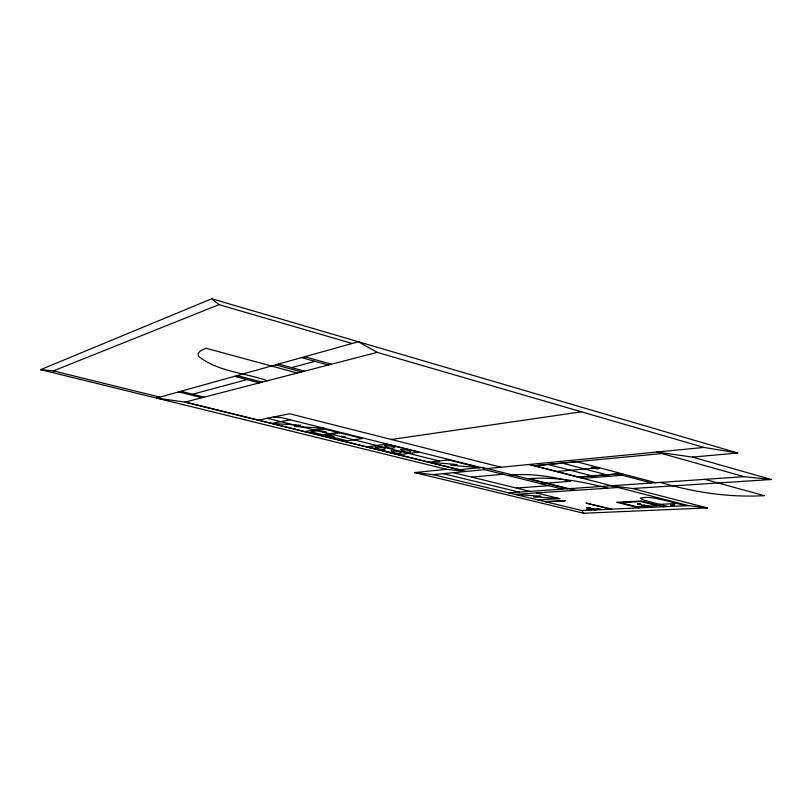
<?xml version="1.0" encoding="UTF-8"?>
<svg xmlns="http://www.w3.org/2000/svg" width="812" height="812" viewBox="0 0 812 812"><rect width="100%" height="100%" fill="white"/><g stroke="black" fill="none" stroke-linecap="round" stroke-linejoin="round"><path stroke-width="1.22" d="M737.773 453.015L703.923 447.432L377.174 352.367L358.397 341.75L156.503 398.093L185.106 402.102L466.169 471.437L446.661 469.316L40.6 369.653L211.78 298.755L737.773 453.015L692.433 457.085L656.634 452.051L744.076 476.654L771.4 479.516L692.433 457.085M40.6 369.653L53.338 370.901L218.996 304.642L352.195 343.486M192.566 394.246L247.122 379.58M291.589 367.633L315.015 361.34M377.174 352.367L185.106 402.102L459.216 469.722L482.399 467.418L567.7 488.794M258.216 420.139L289.61 413.744L501.075 467.225M290.27 419.784L271.563 423.428L300.816 425.255L294.35 426.452L323.978 428.218M304.703 431.608L324.029 428.239M391.394 439.485L581.493 411.816M449.939 459.754L428.533 462.15L457.237 464.565L450.761 465.256L479.709 467.692M707.343 507.916L688.474 505.622L611.477 485.779L632.477 488.519L707.343 507.916L583.777 513.245L414.516 472.574L446.661 469.316M487.068 468.595L703.923 447.432M414.516 472.574L433.182 474.624L484.581 469.661L562.645 489.139M661.942 453.543L534.418 465.743L576.774 461.744L655.863 482.724M471.589 477.101L503.075 474.279M507.683 475.426C528.835 472.99 550.201 476.147 570.724 481.303L540.457 483.617M556.575 471.457L599.439 467.763M578.408 477.091L621.596 473.64L622.307 475.243L651.671 483.008M578.266 477.05L621.596 473.64M622.307 475.243L583.168 478.309L529.424 464.464L611.446 485.779M516.442 488.063L548.8 485.688M508.596 492.833L744.076 476.654M618.115 487.484L514.97 494.376L540.812 496.274L533.484 496.741L559.681 498.629M632.477 488.519L771.4 479.516M538.011 499.928L559.722 498.639L536.427 492.945M544.73 501.552L565.314 500.74L545.897 501.836M685.592 505.683L664.713 500.304C656.817 498.741 648.128 495.99 640.262 498.294L643.845 500.172L659.73 504.323L677.066 503.491M591.339 508.962L592.344 508.921M592.202 509.175L586.893 509.428L589.654 510.098M593.207 509.124L598.637 508.87L601.418 509.55M433.182 474.624L581.849 510.515L688.474 505.622M273.614 417.003L281.987 417.713L481.09 467.55M323.927 432.278C328.464 433.06 322.131 430.949 323.491 432.177M342.918 436.998C347.404 437.78 341.243 435.699 342.491 436.897M595.988 509.804L590.182 508.089L586.589 507.886L594.983 509.845M443.22 473.66L519.142 492.102M588.071 509.368L590.832 510.037M453.472 472.665L530.043 491.392M597.358 508.931L600.169 509.611M53.338 370.901L159.923 397.139M611.72 509.144L585.97 503.095L610.756 509.195M267.31 418.281L439.333 461.023M178.711 391.902L201.995 397.728M448.478 459.917L479.598 467.702M639.054 507.876L616.592 502.263L641.226 500.974L663.932 506.739M180.832 391.303L204.177 397.159M575.586 490.326L529.018 478.654C555.55 476.654 582.082 481.374 607.64 488.185M659.73 504.323L668.195 506.485M548.13 464.454L592.303 475.944M234.617 376.291L259.495 382.838M562.239 463.114L606.737 474.807M267.493 380.767C244.879 372.809 217.92 371.693 198.575 356.366L198.098 353.453L200.564 350.743L206.065 348.257L297.314 373.043M237.175 375.58L262.124 382.158M660.349 482.419C694.027 492.295 729.217 497.695 764.356 495.655L704.846 479.354M278.496 364.05L304.551 371.175M275.613 364.852L301.597 371.937M301.607 357.595L328.261 365.035M304.723 356.732L331.448 364.212M211.78 298.755L218.996 304.642M482.399 467.418L484.581 469.661M581.849 510.515L583.777 513.245M598.982 467.793L597.723 469.062L591.126 467.316L598.982 467.793M640.546 504.414L638.039 504.14L640.546 504.414M637.39 503.876L641.48 504.526L637.39 503.876M375.154 447.006C381.934 452.294 393.556 447.453 375.154 447.006M384.695 445.686C391.404 451.066 403.381 446.113 384.695 445.686M391.181 450.975C397.606 456.161 409.603 451.472 391.181 450.975M400.854 449.706C407.188 454.994 419.55 450.183 400.854 449.706M598.485 509.347L597.936 509.236L598.485 509.347M587.644 507.987L590.243 508.109L587.644 507.987M589.492 509.682L590.253 509.743L589.492 509.682M325.48 429.315L310.915 431.822L323.196 434.867L337.934 432.431L325.48 429.315M322.394 431.548C323.186 433.73 331.306 432.451 322.394 431.548M339.822 432.887L325.064 435.313L347.404 440.835L362.457 438.541L339.822 432.887M330.382 435.445L325.856 436.176L329.499 437.079L334.036 436.348L330.382 435.445M341.436 436.277C342.055 438.409 350.327 437.181 341.436 436.277M386.41 444.113L367.349 446.793L399.149 454.639L418.687 452.193L386.41 444.113M641.155 501.603L620.612 502.669L636.578 506.658L657.263 505.683L641.155 501.603M644.17 505.135L641.693 505.257L648.24 506.901L650.727 506.789L644.17 505.135M673.249 504.749L670.489 504.881L674.681 505.115L673.249 504.749"/></g></svg>
